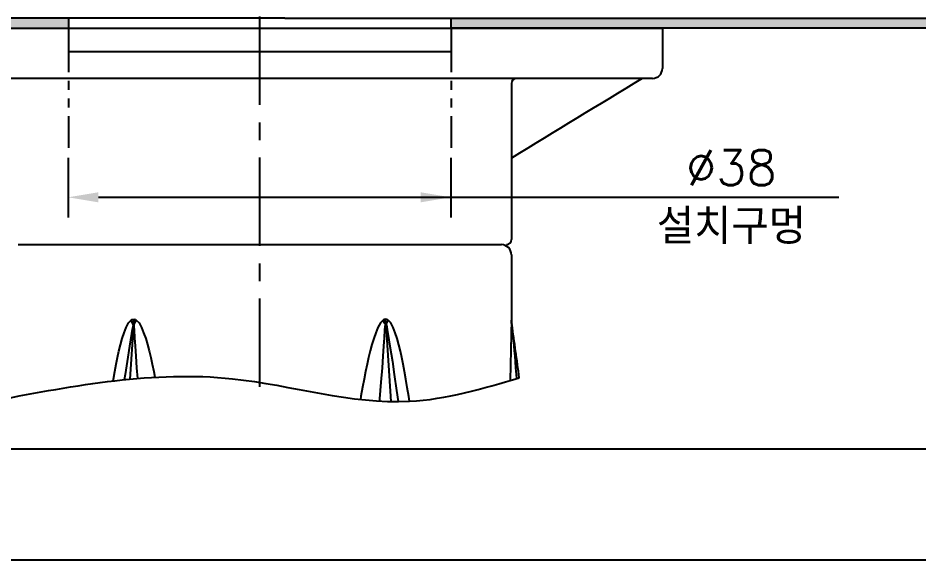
# Model space of a CAD drawing. Extents: x 40119 to 40713, y 15845 to 16265.
# Drawn here: x 40544.7 to 40634.2, y 15845 to 15898.8 of the extents above; entities that cross this region are included whole.
import ezdxf

# ---------------------------------------------------------------- set-up
doc = ezdxf.new("R2010")
doc.units = 0
doc.header["$LTSCALE"] = 7
doc.header["$MEASUREMENT"] = 0
doc.linetypes.add('CENTER', pattern=[2, 1.25, -0.25, 0.25, -0.25])
doc.linetypes.add('PHANTOM', pattern=[2.5, 1.25, -0.25, 0.25, -0.25, 0.25, -0.25])
doc.layers.get('0').update_dxf_attribs({"color": 2, "linetype": 'CONTINUOUS'})
for name, color, linetype in [('CL', 1, 'CENTER'), ('D', 2, 'CONTINUOUS'), ('DIM', 2, 'CONTINUOUS'), ('DWG', 7, 'CONTINUOUS'), ('HT', 3, 'CONTINUOUS'), ('PH', 3, 'PHANTOM')]:
    doc.layers.add(name, color=color, linetype=linetype)
doc.styles.add('GHS', font='romans', dxfattribs={"bigfont": 'ghs'})

# ---------------------------------------------------------------- blocks, each defined once
blk = doc.blocks.new('BORDER')
blk.add_line((0, 0), (1, 0))

msp = doc.modelspace()

# ---------------------------------------------------------------- hatches: boundary and pattern name
at = {"layer": 'HT'}
h = msp.add_hatch(dxfattribs=at)
h.set_pattern_fill('DOTS', color=256, scale=7, angle=-90)
h.set_pattern_definition([(270, (47465.3464, 51679.5893), (0.4375, -0.21875), [0, -0.4375])])
h.paths.add_polyline_path([(40549.68034, 15898.82673), (40549.68034, 15897.82673), (40492.69513, 15897.82673), (40492.69513, 15898.82673)])
h.paths.add_polyline_path([(40587.68034, 15898.82673), (40587.68034, 15897.82673), (40644.39089, 15897.82673), (40644.39089, 15898.82673)])

# ---------------------------------------------------------------- linework, layer by layer
at = {"color": 4}
msp.add_line((40698.64928, 15856.01461), (40149.64928, 15856.01461), dxfattribs=at)
at = {"layer": 'CL'}
msp.add_line((40568.68033, 15862.21176), (40568.68026, 16028.0276), dxfattribs=at)
at = {"layer": 'D'}
msp.add_line((40571.18034, 15898.8267), (40492.69513, 15898.82673), dxfattribs=at)
at = {"layer": 'D', "ltscale": 0.6}
for p, q in [((40549.68034, 15898.82673), (40549.68034, 15897.82673)), ((40571.18034, 15898.82673), (40644.39089, 15898.82673)), ((40492.69513, 15897.82673), (40549.40568, 15897.82673)), ((40644.39089, 15897.82673), (40587.68034, 15897.82673)), ((40549.66483, 15884.94893), (40549.66483, 15879.02584)), ((40587.66483, 15884.94893), (40587.66483, 15879.02584)), ((40552.66483, 15881.02584), (40626.18359, 15881.02584))]:
    msp.add_line(p, q, dxfattribs=at)
for points in [[(40552.66483, 15881.52584), (40552.66483, 15880.52584), (40549.66483, 15881.02584)], [(40584.66483, 15881.52584), (40584.66483, 15880.52584), (40587.66483, 15881.02584)]]:
    msp.add_solid(points, dxfattribs=at)
at = {"layer": 'DIM'}
for p, q in [((40587.68031, 15897.82673), (40587.68031, 15898.82673)), ((40549.68031, 15895.51178), (40587.68031, 15895.51178))]:
    msp.add_line(p, q, dxfattribs=at)
msp.add_spline([(40542.6102, 15860.88573), (40565.96644, 15863.01195), (40583.55512, 15860.76853), (40594.46141, 15863.11583)], degree=3, dxfattribs=at)
at = {"layer": 'DWG'}
for p, q in [((40528.68031, 15897.82673), (40608.68031, 15897.82673)), ((40608.68031, 15897.82673), (40608.68031, 15893.82673)), ((40607.68031, 15892.82673), (40529.68031, 15892.82673)), ((40593.68031, 15892.32673), (40593.68031, 15876.82673)), ((40544.68063, 15876.32673), (40592.68031, 15876.32673)), ((40593.68031, 15875.32673), (40593.68031, 15868.91633)), ((40593.68031, 15868.91633), (40593.55661, 15862.84742)), ((40593.68424, 15868.68821), (40593.67867, 15868.8337)), ((40593.69939, 15868.57857), (40593.72319, 15868.41096)), ((40556.199, 15868.39915), (40556.11902, 15868.39915)), ((40556.15888, 15868.41096), (40556.15794, 15868.39916)), ((40581.16163, 15868.39915), (40581.2416, 15868.39915)), ((40581.20175, 15868.41096), (40581.20269, 15868.39916)), ((40593.72285, 15868.39915), (40593.72501, 15868.39915)), ((40593.72289, 15868.39916), (40593.72319, 15868.41096)), ((40593.72319, 15868.41096), (40593.72506, 15868.39916)), ((40593.72319, 15868.41096), (40593.72506, 15868.39916)), ((40555.74315, 15866.25098), (40555.50526, 15864.7202)), ((40556.40971, 15865.26485), (40556.34337, 15866.24761)), ((40580.95091, 15865.26485), (40581.01725, 15866.24761)), ((40581.61748, 15866.25098), (40581.85537, 15864.7202)), ((40556.49407, 15864.10771), (40556.40971, 15865.26485)), ((40580.86655, 15864.10771), (40580.95091, 15865.26485)), ((40555.50526, 15864.7202), (40555.31098, 15863.42114)), ((40556.57699, 15863.03788), (40556.49407, 15864.10771)), ((40580.7549, 15862.66714), (40580.86655, 15864.10771)), ((40581.85537, 15864.7202), (40582.04965, 15863.42114)), ((40555.31098, 15863.42114), (40555.23773, 15862.91246)), ((40582.04965, 15863.42114), (40582.27469, 15861.85838)), ((40580.62102, 15861.02704), (40580.7549, 15862.66714)), ((40582.27469, 15861.85838), (40582.42965, 15860.7363)), ((40580.60055, 15860.78802), (40580.62102, 15861.02704))]:
    msp.add_line(p, q, dxfattribs=at)
for points in [[(40554.12881, 15862.78999), (40554.15885, 15862.96844), (40554.29393, 15863.73021), (40554.42694, 15864.44373), (40554.56167, 15865.11875), (40554.70403, 15865.76399), (40554.86024, 15866.3897), (40555.03554, 15866.99968), (40555.22688, 15867.57296), (40555.43615, 15868.10867), (40555.66876, 15868.54534), (40555.93256, 15868.83369)], [(40555.93256, 15868.83369), (40556.01106, 15868.87938), (40556.09445, 15868.90706), (40556.18031, 15868.91633)], [(40556.11925, 15868.39913), (40556.06207, 15868.54323), (40555.99979, 15868.68821), (40555.93256, 15868.83369)], [(40556.15888, 15868.41096), (40556.17077, 15868.57849), (40556.17792, 15868.74711), (40556.18031, 15868.91633)], [(40556.18031, 15868.91633), (40556.26723, 15868.90687), (40556.35104, 15868.87911), (40556.42924, 15868.8337)], [(40556.1987, 15868.39916), (40556.27967, 15868.54323), (40556.35658, 15868.68821), (40556.42924, 15868.8337)], [(40556.42924, 15868.8337), (40556.69807, 15868.54677), (40556.93845, 15868.11111), (40557.15725, 15867.57606), (40557.35969, 15867.00351), (40557.54714, 15866.39447), (40557.71576, 15865.76999), (40557.87073, 15865.12596), (40558.01846, 15864.45212), (40558.16521, 15863.7397), (40558.28006, 15863.15796)], [(40580.93139, 15868.8337), (40580.66255, 15868.54677), (40580.42218, 15868.11111), (40580.20337, 15867.57606), (40580.00094, 15867.00351), (40579.81348, 15866.39447), (40579.64486, 15865.76999), (40579.48989, 15865.12596), (40579.34216, 15864.45212), (40579.19541, 15863.7397), (40579.04524, 15862.97901), (40578.89029, 15862.15894), (40578.72974, 15861.26817), (40578.67649, 15860.95738)], [(40581.18031, 15868.91633), (40581.0934, 15868.90687), (40581.00959, 15868.87911), (40580.93139, 15868.8337)], [(40581.16192, 15868.39916), (40581.08096, 15868.54323), (40581.00404, 15868.68821), (40580.93139, 15868.8337)], [(40581.42806, 15868.83369), (40581.34957, 15868.87938), (40581.26617, 15868.90706), (40581.18031, 15868.91633)], [(40581.20175, 15868.41096), (40581.18985, 15868.57849), (40581.1827, 15868.74711), (40581.18031, 15868.91633)], [(40581.24138, 15868.39913), (40581.29856, 15868.54323), (40581.36084, 15868.68821), (40581.42806, 15868.83369)], [(40583.55512, 15860.76853), (40583.48203, 15861.25547), (40583.34, 15862.14729), (40583.20177, 15862.96844), (40583.0667, 15863.73021), (40582.93369, 15864.44373), (40582.79895, 15865.11875), (40582.6566, 15865.76399), (40582.50038, 15866.3897), (40582.32509, 15866.99968), (40582.13374, 15867.57296), (40581.92448, 15868.10867), (40581.69186, 15868.54534), (40581.42806, 15868.83369)], [(40593.68031, 15868.91633), (40593.68508, 15868.74719), (40593.69939, 15868.57855), (40593.72319, 15868.41096)], [(40593.68031, 15868.91633), (40593.68508, 15868.74719), (40593.69939, 15868.57857)], [(40593.72293, 15868.39916), (40593.69901, 15868.54323), (40593.68424, 15868.68821)], [(40556.11902, 15868.39915), (40556.06729, 15868.17884), (40556.01014, 15867.88042), (40555.94719, 15867.51155), (40555.74315, 15866.25098)], [(40556.15797, 15868.39915), (40555.79362, 15862.96763)], [(40556.15888, 15868.41096), (40556.1444, 15868.4096), (40556.13071, 15868.40561), (40556.11813, 15868.39916)], [(40556.19985, 15868.39916), (40556.18722, 15868.4056), (40556.17345, 15868.40959), (40556.15888, 15868.41096)], [(40556.24701, 15867.87834), (40556.22446, 15868.17819), (40556.199, 15868.39915)], [(40556.34337, 15866.24761), (40556.29175, 15867.08781), (40556.24701, 15867.87834)], [(40581.01725, 15866.24761), (40581.06887, 15867.08781), (40581.11361, 15867.87834)], [(40581.11361, 15867.87834), (40581.13617, 15868.17819), (40581.16163, 15868.39915)], [(40581.16078, 15868.39916), (40581.1734, 15868.4056), (40581.18718, 15868.40959), (40581.20175, 15868.41096)], [(40581.20175, 15868.41096), (40581.21622, 15868.4096), (40581.22992, 15868.40561), (40581.2425, 15868.39916)], [(40581.20266, 15868.39915), (40581.7163, 15860.74215)], [(40581.2416, 15868.39915), (40581.29333, 15868.17884), (40581.35048, 15867.88042), (40581.41344, 15867.51155), (40581.61748, 15866.25098)], [(40593.826, 15867.5084), (40593.74937, 15868.17819), (40593.72285, 15868.39915)], [(40594.20893, 15863.0408), (40594.18339, 15863.42209), (40594.13406, 15864.10771), (40594.0871, 15864.71867), (40594.04246, 15865.26485), (40593.99848, 15865.77257), (40593.95495, 15866.24761), (40593.9127, 15866.68406), (40593.87147, 15867.08781), (40593.826, 15867.5084)]]:
    msp.add_lwpolyline(points, dxfattribs=at)
for centre, radius, start, end in [((40607.68031, 15893.82673), 1, 270, 0), ((40594.18031, 15892.32673), 0.5, 90, 180), ((40593.18031, 15876.82673), 0.5, 270, 0), ((40592.68031, 15875.32673), 1, 0, 90), ((40203.3142, 15811.28963), 394.5657, 7.5476103, 8.3222354)]:
    msp.add_arc(centre, radius, start, end, dxfattribs=at)
msp.add_open_spline([(40606.65288, 15892.82673), (40602.32936, 15890.19032), (40598.00555, 15887.55438), (40593.68043, 15884.92058), (40593.68039, 15884.92055), (40593.68035, 15884.92053), (40593.68031, 15884.9205)], degree=3, knots=[0, 0, 0, 0, 1, 1, 1, 1.00000927, 1.00000927, 1.00000927, 1.00000927], dxfattribs=at)
at = {"layer": 'PH', "ltscale": 0.5}
for p, q in [((40549.68031, 15897.82673), (40549.68031, 15885.94893)), ((40587.68031, 15897.82673), (40587.68031, 15885.94893))]:
    msp.add_line(p, q, dxfattribs=at)

# ---------------------------------------------------------------- block references
at = {"xscale": 594, "yscale": 420, "zscale": 594}
msp.add_blockref('BORDER', (40118.64928, 15845.01461), dxfattribs=at)

# ---------------------------------------------------------------- texts
at = {"layer": 'DIM', "insert": (40615.52546, 15881.04814), "char_height": 3.5, "attachment_point": 5, "style": 'GHS'}
msp.add_mtext('%%c38\\P설치구멍', dxfattribs=at)

doc.saveas('drawing.dxf')
